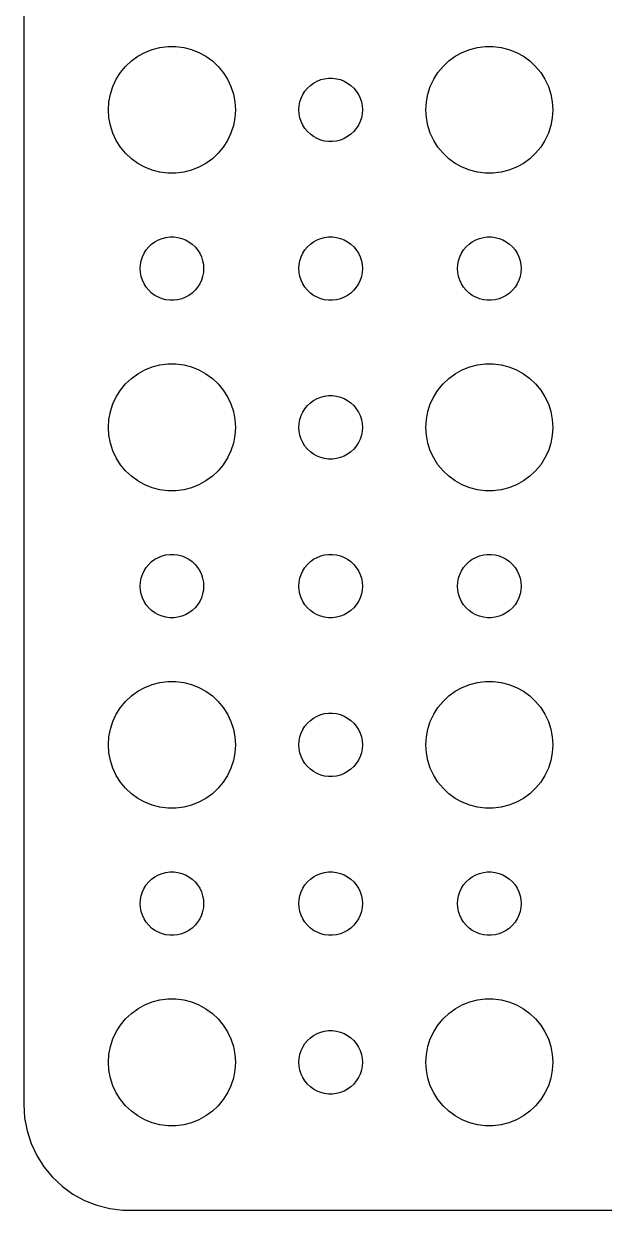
# Model space of a CAD drawing. Header units: metres. Extents: x -120 to 120, y -112 to 112.
# Drawn here: x -119.5 to -92.1, y -112 to -55.9 of the extents above; entities that cross this region are included whole.
import ezdxf

# ---------------------------------------------------------------- set-up
doc = ezdxf.new("R2010")
doc.units = ezdxf.units.M

msp = doc.modelspace()

# ---------------------------------------------------------------- linework, layer by layer
for p, q in [((-119.5, 107), (-119.5, -107)), ((-113.777, -57.2855), (-113.427, -57.1468)), ((-113.427, -57.1468), (-113.062, -57.0531)), ((-113.062, -57.0531), (-112.688, -57.0059)), ((-112.688, -57.0059), (-112.312, -57.0059)), ((-112.312, -57.0059), (-111.938, -57.0531)), ((-111.938, -57.0531), (-111.573, -57.1468)), ((-111.573, -57.1468), (-111.223, -57.2855)), ((-98.7773, -57.2855), (-98.427, -57.1468)), ((-98.427, -57.1468), (-98.0621, -57.0531)), ((-98.0621, -57.0531), (-97.6884, -57.0059)), ((-97.6884, -57.0059), (-97.3116, -57.0059)), ((-97.3116, -57.0059), (-96.9379, -57.0531)), ((-96.9379, -57.0531), (-96.573, -57.1468)), ((-96.573, -57.1468), (-96.2227, -57.2855)), ((-114.687, -57.9464), (-114.412, -57.6885)), ((-114.412, -57.6885), (-114.107, -57.467)), ((-114.107, -57.467), (-113.777, -57.2855)), ((-111.223, -57.2855), (-110.893, -57.467)), ((-110.893, -57.467), (-110.588, -57.6885)), ((-110.588, -57.6885), (-110.313, -57.9464)), ((-99.6869, -57.9464), (-99.4123, -57.6885)), ((-99.4123, -57.6885), (-99.1075, -57.467)), ((-99.1075, -57.467), (-98.7773, -57.2855)), ((-96.2227, -57.2855), (-95.8925, -57.467)), ((-95.8925, -57.467), (-95.5877, -57.6885)), ((-95.5877, -57.6885), (-95.3131, -57.9464)), ((-115.129, -58.5547), (-114.927, -58.2366)), ((-114.927, -58.2366), (-114.687, -57.9464)), ((-110.313, -57.9464), (-110.073, -58.2366)), ((-110.073, -58.2366), (-109.871, -58.5547)), ((-100.129, -58.5547), (-99.927, -58.2366)), ((-99.927, -58.2366), (-99.6869, -57.9464)), ((-95.3131, -57.9464), (-95.073, -58.2366)), ((-95.073, -58.2366), (-94.8711, -58.5547)), ((-115.289, -58.8956), (-115.129, -58.5547)), ((-109.871, -58.5547), (-109.711, -58.8956)), ((-106.093, -58.9732), (-105.956, -58.8442)), ((-105.956, -58.8442), (-105.804, -58.7335)), ((-105.804, -58.7335), (-105.639, -58.6428)), ((-105.639, -58.6428), (-105.464, -58.5734)), ((-105.464, -58.5734), (-105.281, -58.5266)), ((-105.281, -58.5266), (-105.094, -58.503)), ((-105.094, -58.503), (-104.906, -58.503)), ((-104.906, -58.503), (-104.719, -58.5266)), ((-104.719, -58.5266), (-104.536, -58.5734)), ((-104.536, -58.5734), (-104.361, -58.6428)), ((-104.361, -58.6428), (-104.196, -58.7335)), ((-104.196, -58.7335), (-104.044, -58.8442)), ((-104.044, -58.8442), (-103.907, -58.9732)), ((-100.289, -58.8956), (-100.129, -58.5547)), ((-94.8711, -58.5547), (-94.7107, -58.8956)), ((-115.476, -59.624), (-115.406, -59.2539)), ((-115.406, -59.2539), (-115.289, -58.8956)), ((-109.711, -58.8956), (-109.594, -59.2539)), ((-109.594, -59.2539), (-109.524, -59.624)), ((-106.395, -59.4478), (-106.314, -59.2774)), ((-106.314, -59.2774), (-106.214, -59.1183)), ((-106.214, -59.1183), (-106.093, -58.9732)), ((-103.907, -58.9732), (-103.786, -59.1183)), ((-103.786, -59.1183), (-103.686, -59.2774)), ((-103.686, -59.2774), (-103.605, -59.4478)), ((-100.476, -59.624), (-100.406, -59.2539)), ((-100.406, -59.2539), (-100.289, -58.8956)), ((-94.7107, -58.8956), (-94.5943, -59.2539)), ((-94.5943, -59.2539), (-94.5237, -59.624)), ((-115.5, -60), (-115.476, -59.624)), ((-109.524, -59.624), (-109.5, -60)), ((-106.5, -60), (-106.488, -59.812)), ((-106.488, -59.812), (-106.453, -59.627)), ((-106.453, -59.627), (-106.395, -59.4478)), ((-103.605, -59.4478), (-103.547, -59.627)), ((-103.547, -59.627), (-103.512, -59.812)), ((-103.512, -59.812), (-103.5, -60)), ((-100.5, -60), (-100.476, -59.624)), ((-94.5237, -59.624), (-94.5, -60)), ((-115.476, -60.376), (-115.5, -60)), ((-115.406, -60.7461), (-115.476, -60.376)), ((-109.524, -60.376), (-109.594, -60.7461)), ((-109.5, -60), (-109.524, -60.376)), ((-106.488, -60.188), (-106.5, -60)), ((-106.453, -60.373), (-106.488, -60.188)), ((-106.395, -60.5522), (-106.453, -60.373)), ((-103.547, -60.373), (-103.605, -60.5522)), ((-103.512, -60.188), (-103.547, -60.373)), ((-103.5, -60), (-103.512, -60.188)), ((-100.476, -60.376), (-100.5, -60)), ((-100.406, -60.7461), (-100.476, -60.376)), ((-94.5237, -60.376), (-94.5943, -60.7461)), ((-94.5, -60), (-94.5237, -60.376)), ((-115.289, -61.1044), (-115.406, -60.7461)), ((-109.594, -60.7461), (-109.711, -61.1044)), ((-106.314, -60.7226), (-106.395, -60.5522)), ((-106.214, -60.8817), (-106.314, -60.7226)), ((-106.093, -61.0268), (-106.214, -60.8817)), ((-105.956, -61.1558), (-106.093, -61.0268)), ((-103.907, -61.0268), (-104.044, -61.1558)), ((-103.786, -60.8817), (-103.907, -61.0268)), ((-103.686, -60.7226), (-103.786, -60.8817)), ((-103.605, -60.5522), (-103.686, -60.7226)), ((-100.289, -61.1044), (-100.406, -60.7461)), ((-94.5943, -60.7461), (-94.7107, -61.1044)), ((-115.129, -61.4453), (-115.289, -61.1044)), ((-114.927, -61.7634), (-115.129, -61.4453)), ((-109.871, -61.4453), (-110.073, -61.7634)), ((-109.711, -61.1044), (-109.871, -61.4453)), ((-105.804, -61.2665), (-105.956, -61.1558)), ((-105.639, -61.3572), (-105.804, -61.2665)), ((-105.464, -61.4266), (-105.639, -61.3572)), ((-105.281, -61.4734), (-105.464, -61.4266)), ((-105.094, -61.497), (-105.281, -61.4734)), ((-104.906, -61.497), (-105.094, -61.497)), ((-104.719, -61.4734), (-104.906, -61.497)), ((-104.536, -61.4266), (-104.719, -61.4734)), ((-104.361, -61.3572), (-104.536, -61.4266)), ((-104.196, -61.2665), (-104.361, -61.3572)), ((-104.044, -61.1558), (-104.196, -61.2665)), ((-100.129, -61.4453), (-100.289, -61.1044)), ((-99.927, -61.7634), (-100.129, -61.4453)), ((-94.8711, -61.4453), (-95.073, -61.7634)), ((-94.7107, -61.1044), (-94.8711, -61.4453)), ((-114.687, -62.0536), (-114.927, -61.7634)), ((-114.412, -62.3115), (-114.687, -62.0536)), ((-110.313, -62.0536), (-110.588, -62.3115)), ((-110.073, -61.7634), (-110.313, -62.0536)), ((-99.6869, -62.0536), (-99.927, -61.7634)), ((-99.4123, -62.3115), (-99.6869, -62.0536)), ((-95.3131, -62.0536), (-95.5877, -62.3115)), ((-95.073, -61.7634), (-95.3131, -62.0536)), ((-114.107, -62.533), (-114.412, -62.3115)), ((-113.777, -62.7145), (-114.107, -62.533)), ((-113.427, -62.8532), (-113.777, -62.7145)), ((-111.223, -62.7145), (-111.573, -62.8532)), ((-110.893, -62.533), (-111.223, -62.7145)), ((-110.588, -62.3115), (-110.893, -62.533)), ((-99.1075, -62.533), (-99.4123, -62.3115)), ((-98.7773, -62.7145), (-99.1075, -62.533)), ((-98.427, -62.8532), (-98.7773, -62.7145)), ((-96.2227, -62.7145), (-96.573, -62.8532)), ((-95.8925, -62.533), (-96.2227, -62.7145)), ((-95.5877, -62.3115), (-95.8925, -62.533)), ((-113.062, -62.9469), (-113.427, -62.8532)), ((-112.688, -62.9941), (-113.062, -62.9469)), ((-112.312, -62.9941), (-112.688, -62.9941)), ((-111.938, -62.9469), (-112.312, -62.9941)), ((-111.573, -62.8532), (-111.938, -62.9469)), ((-98.0621, -62.9469), (-98.427, -62.8532)), ((-97.6884, -62.9941), (-98.0621, -62.9469)), ((-97.3116, -62.9941), (-97.6884, -62.9941)), ((-96.9379, -62.9469), (-97.3116, -62.9941)), ((-96.573, -62.8532), (-96.9379, -62.9469)), ((-113.304, -66.2335), (-113.139, -66.1428)), ((-113.139, -66.1428), (-112.964, -66.0734)), ((-112.964, -66.0734), (-112.781, -66.0266)), ((-112.781, -66.0266), (-112.594, -66.003)), ((-112.594, -66.003), (-112.406, -66.003)), ((-112.406, -66.003), (-112.219, -66.0266)), ((-112.219, -66.0266), (-112.036, -66.0734)), ((-112.036, -66.0734), (-111.861, -66.1428)), ((-111.861, -66.1428), (-111.696, -66.2335)), ((-105.804, -66.2335), (-105.639, -66.1428)), ((-105.639, -66.1428), (-105.464, -66.0734)), ((-105.464, -66.0734), (-105.281, -66.0266)), ((-105.281, -66.0266), (-105.094, -66.003)), ((-105.094, -66.003), (-104.906, -66.003)), ((-104.906, -66.003), (-104.719, -66.0266)), ((-104.719, -66.0266), (-104.536, -66.0734)), ((-104.536, -66.0734), (-104.361, -66.1428)), ((-104.361, -66.1428), (-104.196, -66.2335)), ((-98.3037, -66.2335), (-98.1387, -66.1428)), ((-98.1387, -66.1428), (-97.9635, -66.0734)), ((-97.9635, -66.0734), (-97.7811, -66.0266)), ((-97.7811, -66.0266), (-97.5942, -66.003)), ((-97.5942, -66.003), (-97.4058, -66.003)), ((-97.4058, -66.003), (-97.2189, -66.0266)), ((-97.2189, -66.0266), (-97.0365, -66.0734)), ((-97.0365, -66.0734), (-96.8613, -66.1428)), ((-96.8613, -66.1428), (-96.6963, -66.2335)), ((-113.814, -66.7774), (-113.714, -66.6183)), ((-113.714, -66.6183), (-113.593, -66.4732)), ((-113.593, -66.4732), (-113.456, -66.3442)), ((-113.456, -66.3442), (-113.304, -66.2335)), ((-111.696, -66.2335), (-111.544, -66.3442)), ((-111.544, -66.3442), (-111.407, -66.4732)), ((-111.407, -66.4732), (-111.286, -66.6183)), ((-111.286, -66.6183), (-111.186, -66.7774)), ((-106.314, -66.7774), (-106.214, -66.6183)), ((-106.214, -66.6183), (-106.093, -66.4732)), ((-106.093, -66.4732), (-105.956, -66.3442)), ((-105.956, -66.3442), (-105.804, -66.2335)), ((-104.196, -66.2335), (-104.044, -66.3442)), ((-104.044, -66.3442), (-103.907, -66.4732)), ((-103.907, -66.4732), (-103.786, -66.6183)), ((-103.786, -66.6183), (-103.686, -66.7774)), ((-98.8145, -66.7774), (-98.7135, -66.6183)), ((-98.7135, -66.6183), (-98.5934, -66.4732)), ((-98.5934, -66.4732), (-98.4561, -66.3442)), ((-98.4561, -66.3442), (-98.3037, -66.2335)), ((-96.6963, -66.2335), (-96.5439, -66.3442)), ((-96.5439, -66.3442), (-96.4065, -66.4732)), ((-96.4065, -66.4732), (-96.2865, -66.6183)), ((-96.2865, -66.6183), (-96.1855, -66.7774)), ((-113.988, -67.312), (-113.953, -67.127)), ((-113.953, -67.127), (-113.895, -66.9478)), ((-113.895, -66.9478), (-113.814, -66.7774)), ((-111.186, -66.7774), (-111.105, -66.9478)), ((-111.105, -66.9478), (-111.047, -67.127)), ((-111.047, -67.127), (-111.012, -67.312)), ((-106.488, -67.312), (-106.453, -67.127)), ((-106.453, -67.127), (-106.395, -66.9478)), ((-106.395, -66.9478), (-106.314, -66.7774)), ((-103.686, -66.7774), (-103.605, -66.9478)), ((-103.605, -66.9478), (-103.547, -67.127)), ((-103.547, -67.127), (-103.512, -67.312)), ((-98.9882, -67.312), (-98.9529, -67.127)), ((-98.9529, -67.127), (-98.8947, -66.9478)), ((-98.8947, -66.9478), (-98.8145, -66.7774)), ((-96.1855, -66.7774), (-96.1053, -66.9478)), ((-96.1053, -66.9478), (-96.0471, -67.127)), ((-96.0471, -67.127), (-96.0118, -67.312)), ((-114, -67.5), (-113.988, -67.312)), ((-113.988, -67.688), (-114, -67.5)), ((-113.953, -67.873), (-113.988, -67.688)), ((-111.012, -67.688), (-111.047, -67.873)), ((-111.012, -67.312), (-111, -67.5)), ((-111, -67.5), (-111.012, -67.688)), ((-106.5, -67.5), (-106.488, -67.312)), ((-106.488, -67.688), (-106.5, -67.5)), ((-106.453, -67.873), (-106.488, -67.688)), ((-103.512, -67.688), (-103.547, -67.873)), ((-103.512, -67.312), (-103.5, -67.5)), ((-103.5, -67.5), (-103.512, -67.688)), ((-99, -67.5), (-98.9882, -67.312)), ((-98.9882, -67.688), (-99, -67.5)), ((-98.9529, -67.873), (-98.9882, -67.688)), ((-96.0118, -67.688), (-96.0471, -67.873)), ((-96.0118, -67.312), (-96, -67.5)), ((-96, -67.5), (-96.0118, -67.688)), ((-113.895, -68.0522), (-113.953, -67.873)), ((-113.814, -68.2226), (-113.895, -68.0522)), ((-113.714, -68.3817), (-113.814, -68.2226)), ((-113.593, -68.5268), (-113.714, -68.3817)), ((-111.286, -68.3817), (-111.407, -68.5268)), ((-111.186, -68.2226), (-111.286, -68.3817)), ((-111.105, -68.0522), (-111.186, -68.2226)), ((-111.047, -67.873), (-111.105, -68.0522)), ((-106.395, -68.0522), (-106.453, -67.873)), ((-106.314, -68.2226), (-106.395, -68.0522)), ((-106.214, -68.3817), (-106.314, -68.2226)), ((-106.093, -68.5268), (-106.214, -68.3817)), ((-103.786, -68.3817), (-103.907, -68.5268)), ((-103.686, -68.2226), (-103.786, -68.3817)), ((-103.605, -68.0522), (-103.686, -68.2226)), ((-103.547, -67.873), (-103.605, -68.0522)), ((-98.8947, -68.0522), (-98.9529, -67.873)), ((-98.8145, -68.2226), (-98.8947, -68.0522)), ((-98.7135, -68.3817), (-98.8145, -68.2226)), ((-98.5934, -68.5268), (-98.7135, -68.3817)), ((-96.2865, -68.3817), (-96.4065, -68.5268)), ((-96.1855, -68.2226), (-96.2865, -68.3817)), ((-96.1053, -68.0522), (-96.1855, -68.2226)), ((-96.0471, -67.873), (-96.1053, -68.0522)), ((-113.456, -68.6558), (-113.593, -68.5268)), ((-113.304, -68.7665), (-113.456, -68.6558)), ((-113.139, -68.8572), (-113.304, -68.7665)), ((-112.964, -68.9266), (-113.139, -68.8572)), ((-112.781, -68.9734), (-112.964, -68.9266)), ((-112.036, -68.9266), (-112.219, -68.9734)), ((-111.861, -68.8572), (-112.036, -68.9266)), ((-111.696, -68.7665), (-111.861, -68.8572)), ((-111.544, -68.6558), (-111.696, -68.7665)), ((-111.407, -68.5268), (-111.544, -68.6558)), ((-105.956, -68.6558), (-106.093, -68.5268)), ((-105.804, -68.7665), (-105.956, -68.6558)), ((-105.639, -68.8572), (-105.804, -68.7665)), ((-105.464, -68.9266), (-105.639, -68.8572)), ((-105.281, -68.9734), (-105.464, -68.9266)), ((-104.536, -68.9266), (-104.719, -68.9734)), ((-104.361, -68.8572), (-104.536, -68.9266)), ((-104.196, -68.7665), (-104.361, -68.8572)), ((-104.044, -68.6558), (-104.196, -68.7665)), ((-103.907, -68.5268), (-104.044, -68.6558)), ((-98.4561, -68.6558), (-98.5934, -68.5268)), ((-98.3037, -68.7665), (-98.4561, -68.6558)), ((-98.1387, -68.8572), (-98.3037, -68.7665)), ((-97.9635, -68.9266), (-98.1387, -68.8572)), ((-97.7811, -68.9734), (-97.9635, -68.9266)), ((-97.0365, -68.9266), (-97.2189, -68.9734)), ((-96.8613, -68.8572), (-97.0365, -68.9266)), ((-96.6963, -68.7665), (-96.8613, -68.8572)), ((-96.5439, -68.6558), (-96.6963, -68.7665)), ((-96.4065, -68.5268), (-96.5439, -68.6558)), ((-112.594, -68.997), (-112.781, -68.9734)), ((-112.406, -68.997), (-112.594, -68.997)), ((-112.219, -68.9734), (-112.406, -68.997)), ((-105.094, -68.997), (-105.281, -68.9734)), ((-104.906, -68.997), (-105.094, -68.997)), ((-104.719, -68.9734), (-104.906, -68.997)), ((-97.5942, -68.997), (-97.7811, -68.9734)), ((-97.4058, -68.997), (-97.5942, -68.997)), ((-97.2189, -68.9734), (-97.4058, -68.997)), ((-114.107, -72.467), (-113.777, -72.2855)), ((-113.777, -72.2855), (-113.427, -72.1468)), ((-113.427, -72.1468), (-113.062, -72.0531)), ((-113.062, -72.0531), (-112.688, -72.0059)), ((-112.688, -72.0059), (-112.312, -72.0059)), ((-112.312, -72.0059), (-111.938, -72.0531)), ((-111.938, -72.0531), (-111.573, -72.1468)), ((-111.573, -72.1468), (-111.223, -72.2855)), ((-111.223, -72.2855), (-110.893, -72.467)), ((-99.1075, -72.467), (-98.7773, -72.2855)), ((-98.7773, -72.2855), (-98.427, -72.1468)), ((-98.427, -72.1468), (-98.0621, -72.0531)), ((-98.0621, -72.0531), (-97.6884, -72.0059)), ((-97.6884, -72.0059), (-97.3116, -72.0059)), ((-97.3116, -72.0059), (-96.9379, -72.0531)), ((-96.9379, -72.0531), (-96.573, -72.1468)), ((-96.573, -72.1468), (-96.2227, -72.2855)), ((-96.2227, -72.2855), (-95.8925, -72.467)), ((-114.687, -72.9464), (-114.412, -72.6885)), ((-114.412, -72.6885), (-114.107, -72.467)), ((-110.893, -72.467), (-110.588, -72.6885)), ((-110.588, -72.6885), (-110.313, -72.9464)), ((-99.6869, -72.9464), (-99.4123, -72.6885)), ((-99.4123, -72.6885), (-99.1075, -72.467)), ((-95.8925, -72.467), (-95.5877, -72.6885)), ((-95.5877, -72.6885), (-95.3131, -72.9464)), ((-115.129, -73.5547), (-114.927, -73.2366)), ((-114.927, -73.2366), (-114.687, -72.9464)), ((-110.313, -72.9464), (-110.073, -73.2366)), ((-110.073, -73.2366), (-109.871, -73.5547)), ((-100.129, -73.5547), (-99.927, -73.2366)), ((-99.927, -73.2366), (-99.6869, -72.9464)), ((-95.3131, -72.9464), (-95.073, -73.2366)), ((-95.073, -73.2366), (-94.8711, -73.5547)), ((-115.406, -74.2539), (-115.289, -73.8956)), ((-115.289, -73.8956), (-115.129, -73.5547)), ((-109.871, -73.5547), (-109.711, -73.8956)), ((-109.711, -73.8956), (-109.594, -74.2539)), ((-106.214, -74.1183), (-106.093, -73.9732)), ((-106.093, -73.9732), (-105.956, -73.8442)), ((-105.956, -73.8442), (-105.804, -73.7335)), ((-105.804, -73.7335), (-105.639, -73.6428)), ((-105.639, -73.6428), (-105.464, -73.5734)), ((-105.464, -73.5734), (-105.281, -73.5266)), ((-105.281, -73.5266), (-105.094, -73.503)), ((-105.094, -73.503), (-104.906, -73.503)), ((-104.906, -73.503), (-104.719, -73.5266)), ((-104.719, -73.5266), (-104.536, -73.5734)), ((-104.536, -73.5734), (-104.361, -73.6428)), ((-104.361, -73.6428), (-104.196, -73.7335)), ((-104.196, -73.7335), (-104.044, -73.8442)), ((-104.044, -73.8442), (-103.907, -73.9732)), ((-103.907, -73.9732), (-103.786, -74.1183)), ((-100.406, -74.2539), (-100.289, -73.8956)), ((-100.289, -73.8956), (-100.129, -73.5547)), ((-94.8711, -73.5547), (-94.7107, -73.8956)), ((-94.7107, -73.8956), (-94.5943, -74.2539)), ((-115.476, -74.624), (-115.406, -74.2539)), ((-109.594, -74.2539), (-109.524, -74.624)), ((-106.453, -74.627), (-106.395, -74.4478)), ((-106.395, -74.4478), (-106.314, -74.2774)), ((-106.314, -74.2774), (-106.214, -74.1183)), ((-103.786, -74.1183), (-103.686, -74.2774)), ((-103.686, -74.2774), (-103.605, -74.4478)), ((-103.605, -74.4478), (-103.547, -74.627)), ((-100.476, -74.624), (-100.406, -74.2539)), ((-94.5943, -74.2539), (-94.5237, -74.624)), ((-115.5, -75), (-115.476, -74.624)), ((-115.476, -75.376), (-115.5, -75)), ((-109.524, -74.624), (-109.5, -75)), ((-109.5, -75), (-109.524, -75.376)), ((-106.5, -75), (-106.488, -74.812)), ((-106.488, -75.188), (-106.5, -75)), ((-106.488, -74.812), (-106.453, -74.627)), ((-103.547, -74.627), (-103.512, -74.812)), ((-103.512, -74.812), (-103.5, -75)), ((-103.5, -75), (-103.512, -75.188)), ((-100.5, -75), (-100.476, -74.624)), ((-100.476, -75.376), (-100.5, -75)), ((-94.5237, -74.624), (-94.5, -75)), ((-94.5, -75), (-94.5237, -75.376)), ((-115.406, -75.7461), (-115.476, -75.376)), ((-109.524, -75.376), (-109.594, -75.7461)), ((-106.453, -75.373), (-106.488, -75.188)), ((-106.395, -75.5522), (-106.453, -75.373)), ((-106.314, -75.7226), (-106.395, -75.5522)), ((-103.605, -75.5522), (-103.686, -75.7226)), ((-103.547, -75.373), (-103.605, -75.5522)), ((-103.512, -75.188), (-103.547, -75.373)), ((-100.406, -75.7461), (-100.476, -75.376)), ((-94.5237, -75.376), (-94.5943, -75.7461)), ((-115.289, -76.1044), (-115.406, -75.7461)), ((-115.129, -76.4453), (-115.289, -76.1044)), ((-109.711, -76.1044), (-109.871, -76.4453)), ((-109.594, -75.7461), (-109.711, -76.1044)), ((-106.214, -75.8817), (-106.314, -75.7226)), ((-106.093, -76.0268), (-106.214, -75.8817)), ((-105.956, -76.1558), (-106.093, -76.0268)), ((-105.804, -76.2665), (-105.956, -76.1558)), ((-104.044, -76.1558), (-104.196, -76.2665)), ((-103.907, -76.0268), (-104.044, -76.1558)), ((-103.786, -75.8817), (-103.907, -76.0268)), ((-103.686, -75.7226), (-103.786, -75.8817)), ((-100.289, -76.1044), (-100.406, -75.7461)), ((-100.129, -76.4453), (-100.289, -76.1044)), ((-94.7107, -76.1044), (-94.8711, -76.4453)), ((-94.5943, -75.7461), (-94.7107, -76.1044)), ((-114.927, -76.7634), (-115.129, -76.4453)), ((-114.687, -77.0536), (-114.927, -76.7634)), ((-110.073, -76.7634), (-110.313, -77.0536)), ((-109.871, -76.4453), (-110.073, -76.7634)), ((-105.639, -76.3572), (-105.804, -76.2665)), ((-105.464, -76.4266), (-105.639, -76.3572)), ((-105.281, -76.4734), (-105.464, -76.4266)), ((-105.094, -76.497), (-105.281, -76.4734)), ((-104.906, -76.497), (-105.094, -76.497)), ((-104.719, -76.4734), (-104.906, -76.497)), ((-104.536, -76.4266), (-104.719, -76.4734)), ((-104.361, -76.3572), (-104.536, -76.4266)), ((-104.196, -76.2665), (-104.361, -76.3572)), ((-99.927, -76.7634), (-100.129, -76.4453)), ((-99.6869, -77.0536), (-99.927, -76.7634)), ((-95.073, -76.7634), (-95.3131, -77.0536)), ((-94.8711, -76.4453), (-95.073, -76.7634)), ((-114.412, -77.3115), (-114.687, -77.0536)), ((-114.107, -77.533), (-114.412, -77.3115)), ((-110.588, -77.3115), (-110.893, -77.533)), ((-110.313, -77.0536), (-110.588, -77.3115)), ((-99.4123, -77.3115), (-99.6869, -77.0536)), ((-99.1075, -77.533), (-99.4123, -77.3115)), ((-95.5877, -77.3115), (-95.8925, -77.533)), ((-95.3131, -77.0536), (-95.5877, -77.3115)), ((-113.777, -77.7145), (-114.107, -77.533)), ((-113.427, -77.8532), (-113.777, -77.7145)), ((-113.062, -77.9469), (-113.427, -77.8532)), ((-111.573, -77.8532), (-111.938, -77.9469)), ((-111.223, -77.7145), (-111.573, -77.8532)), ((-110.893, -77.533), (-111.223, -77.7145)), ((-98.7773, -77.7145), (-99.1075, -77.533)), ((-98.427, -77.8532), (-98.7773, -77.7145)), ((-98.0621, -77.9469), (-98.427, -77.8532)), ((-96.573, -77.8532), (-96.9379, -77.9469)), ((-96.2227, -77.7145), (-96.573, -77.8532)), ((-95.8925, -77.533), (-96.2227, -77.7145)), ((-112.688, -77.9941), (-113.062, -77.9469)), ((-112.312, -77.9941), (-112.688, -77.9941)), ((-111.938, -77.9469), (-112.312, -77.9941)), ((-97.6884, -77.9941), (-98.0621, -77.9469)), ((-97.3116, -77.9941), (-97.6884, -77.9941)), ((-96.9379, -77.9469), (-97.3116, -77.9941)), ((-113.456, -81.3442), (-113.304, -81.2335)), ((-113.304, -81.2335), (-113.139, -81.1428)), ((-113.139, -81.1428), (-112.964, -81.0734)), ((-112.964, -81.0734), (-112.781, -81.0266)), ((-112.781, -81.0266), (-112.594, -81.003)), ((-112.594, -81.003), (-112.406, -81.003)), ((-112.406, -81.003), (-112.219, -81.0266)), ((-112.219, -81.0266), (-112.036, -81.0734)), ((-112.036, -81.0734), (-111.861, -81.1428)), ((-111.861, -81.1428), (-111.696, -81.2335)), ((-111.696, -81.2335), (-111.544, -81.3442)), ((-105.956, -81.3442), (-105.804, -81.2335)), ((-105.804, -81.2335), (-105.639, -81.1428)), ((-105.639, -81.1428), (-105.464, -81.0734)), ((-105.464, -81.0734), (-105.281, -81.0266)), ((-105.281, -81.0266), (-105.094, -81.003)), ((-105.094, -81.003), (-104.906, -81.003)), ((-104.906, -81.003), (-104.719, -81.0266)), ((-104.719, -81.0266), (-104.536, -81.0734)), ((-104.536, -81.0734), (-104.361, -81.1428)), ((-104.361, -81.1428), (-104.196, -81.2335)), ((-104.196, -81.2335), (-104.044, -81.3442)), ((-98.4561, -81.3442), (-98.3037, -81.2335)), ((-98.3037, -81.2335), (-98.1387, -81.1428)), ((-98.1387, -81.1428), (-97.9635, -81.0734)), ((-97.9635, -81.0734), (-97.7811, -81.0266)), ((-97.7811, -81.0266), (-97.5942, -81.003)), ((-97.5942, -81.003), (-97.4058, -81.003)), ((-97.4058, -81.003), (-97.2189, -81.0266)), ((-97.2189, -81.0266), (-97.0365, -81.0734)), ((-97.0365, -81.0734), (-96.8613, -81.1428)), ((-96.8613, -81.1428), (-96.6963, -81.2335)), ((-96.6963, -81.2335), (-96.5439, -81.3442)), ((-113.895, -81.9478), (-113.814, -81.7774)), ((-113.814, -81.7774), (-113.714, -81.6183)), ((-113.714, -81.6183), (-113.593, -81.4732)), ((-113.593, -81.4732), (-113.456, -81.3442)), ((-111.544, -81.3442), (-111.407, -81.4732)), ((-111.407, -81.4732), (-111.286, -81.6183)), ((-111.286, -81.6183), (-111.186, -81.7774)), ((-111.186, -81.7774), (-111.105, -81.9478)), ((-106.395, -81.9478), (-106.314, -81.7774)), ((-106.314, -81.7774), (-106.214, -81.6183)), ((-106.214, -81.6183), (-106.093, -81.4732)), ((-106.093, -81.4732), (-105.956, -81.3442)), ((-104.044, -81.3442), (-103.907, -81.4732)), ((-103.907, -81.4732), (-103.786, -81.6183)), ((-103.786, -81.6183), (-103.686, -81.7774)), ((-103.686, -81.7774), (-103.605, -81.9478)), ((-98.8947, -81.9478), (-98.8145, -81.7774)), ((-98.8145, -81.7774), (-98.7135, -81.6183)), ((-98.7135, -81.6183), (-98.5934, -81.4732)), ((-98.5934, -81.4732), (-98.4561, -81.3442)), ((-96.5439, -81.3442), (-96.4065, -81.4732)), ((-96.4065, -81.4732), (-96.2865, -81.6183)), ((-96.2865, -81.6183), (-96.1855, -81.7774)), ((-96.1855, -81.7774), (-96.1053, -81.9478)), ((-114, -82.5), (-113.988, -82.312)), ((-113.988, -82.312), (-113.953, -82.127)), ((-113.953, -82.127), (-113.895, -81.9478)), ((-111.105, -81.9478), (-111.047, -82.127)), ((-111.047, -82.127), (-111.012, -82.312)), ((-111.012, -82.312), (-111, -82.5)), ((-106.5, -82.5), (-106.488, -82.312)), ((-106.488, -82.312), (-106.453, -82.127)), ((-106.453, -82.127), (-106.395, -81.9478)), ((-103.605, -81.9478), (-103.547, -82.127)), ((-103.547, -82.127), (-103.512, -82.312)), ((-103.512, -82.312), (-103.5, -82.5)), ((-99, -82.5), (-98.9882, -82.312)), ((-98.9882, -82.312), (-98.9529, -82.127)), ((-98.9529, -82.127), (-98.8947, -81.9478)), ((-96.1053, -81.9478), (-96.0471, -82.127)), ((-96.0471, -82.127), (-96.0118, -82.312)), ((-96.0118, -82.312), (-96, -82.5)), ((-113.988, -82.688), (-114, -82.5)), ((-113.953, -82.873), (-113.988, -82.688)), ((-113.895, -83.0522), (-113.953, -82.873)), ((-111.047, -82.873), (-111.105, -83.0522)), ((-111.012, -82.688), (-111.047, -82.873)), ((-111, -82.5), (-111.012, -82.688)), ((-106.488, -82.688), (-106.5, -82.5)), ((-106.453, -82.873), (-106.488, -82.688)), ((-106.395, -83.0522), (-106.453, -82.873)), ((-103.547, -82.873), (-103.605, -83.0522)), ((-103.512, -82.688), (-103.547, -82.873)), ((-103.5, -82.5), (-103.512, -82.688)), ((-98.9882, -82.688), (-99, -82.5)), ((-98.9529, -82.873), (-98.9882, -82.688)), ((-98.8947, -83.0522), (-98.9529, -82.873)), ((-96.0471, -82.873), (-96.1053, -83.0522)), ((-96.0118, -82.688), (-96.0471, -82.873)), ((-96, -82.5), (-96.0118, -82.688)), ((-113.814, -83.2226), (-113.895, -83.0522)), ((-113.714, -83.3817), (-113.814, -83.2226)), ((-113.593, -83.5268), (-113.714, -83.3817)), ((-113.456, -83.6558), (-113.593, -83.5268)), ((-111.407, -83.5268), (-111.544, -83.6558)), ((-111.286, -83.3817), (-111.407, -83.5268)), ((-111.186, -83.2226), (-111.286, -83.3817)), ((-111.105, -83.0522), (-111.186, -83.2226)), ((-106.314, -83.2226), (-106.395, -83.0522)), ((-106.214, -83.3817), (-106.314, -83.2226)), ((-106.093, -83.5268), (-106.214, -83.3817)), ((-105.956, -83.6558), (-106.093, -83.5268)), ((-103.907, -83.5268), (-104.044, -83.6558)), ((-103.786, -83.3817), (-103.907, -83.5268)), ((-103.686, -83.2226), (-103.786, -83.3817)), ((-103.605, -83.0522), (-103.686, -83.2226)), ((-98.8145, -83.2226), (-98.8947, -83.0522)), ((-98.7135, -83.3817), (-98.8145, -83.2226)), ((-98.5934, -83.5268), (-98.7135, -83.3817)), ((-98.4561, -83.6558), (-98.5934, -83.5268)), ((-96.4065, -83.5268), (-96.5439, -83.6558)), ((-96.2865, -83.3817), (-96.4065, -83.5268)), ((-96.1855, -83.2226), (-96.2865, -83.3817)), ((-96.1053, -83.0522), (-96.1855, -83.2226)), ((-113.304, -83.7665), (-113.456, -83.6558)), ((-113.139, -83.8572), (-113.304, -83.7665)), ((-112.964, -83.9266), (-113.139, -83.8572)), ((-112.781, -83.9734), (-112.964, -83.9266)), ((-112.594, -83.997), (-112.781, -83.9734)), ((-112.406, -83.997), (-112.594, -83.997)), ((-112.219, -83.9734), (-112.406, -83.997)), ((-112.036, -83.9266), (-112.219, -83.9734)), ((-111.861, -83.8572), (-112.036, -83.9266)), ((-111.696, -83.7665), (-111.861, -83.8572)), ((-111.544, -83.6558), (-111.696, -83.7665)), ((-105.804, -83.7665), (-105.956, -83.6558)), ((-105.639, -83.8572), (-105.804, -83.7665)), ((-105.464, -83.9266), (-105.639, -83.8572)), ((-105.281, -83.9734), (-105.464, -83.9266)), ((-105.094, -83.997), (-105.281, -83.9734)), ((-104.906, -83.997), (-105.094, -83.997)), ((-104.719, -83.9734), (-104.906, -83.997)), ((-104.536, -83.9266), (-104.719, -83.9734)), ((-104.361, -83.8572), (-104.536, -83.9266)), ((-104.196, -83.7665), (-104.361, -83.8572)), ((-104.044, -83.6558), (-104.196, -83.7665)), ((-98.3037, -83.7665), (-98.4561, -83.6558)), ((-98.1387, -83.8572), (-98.3037, -83.7665)), ((-97.9635, -83.9266), (-98.1387, -83.8572)), ((-97.7811, -83.9734), (-97.9635, -83.9266)), ((-97.5942, -83.997), (-97.7811, -83.9734)), ((-97.4058, -83.997), (-97.5942, -83.997)), ((-97.2189, -83.9734), (-97.4058, -83.997)), ((-97.0365, -83.9266), (-97.2189, -83.9734)), ((-96.8613, -83.8572), (-97.0365, -83.9266)), ((-96.6963, -83.7665), (-96.8613, -83.8572)), ((-96.5439, -83.6558), (-96.6963, -83.7665)), ((-114.107, -87.467), (-113.777, -87.2855)), ((-113.777, -87.2855), (-113.427, -87.1468)), ((-113.427, -87.1468), (-113.062, -87.0531)), ((-113.062, -87.0531), (-112.688, -87.0059)), ((-112.688, -87.0059), (-112.312, -87.0059)), ((-112.312, -87.0059), (-111.938, -87.0531)), ((-111.938, -87.0531), (-111.573, -87.1468)), ((-111.573, -87.1468), (-111.223, -87.2855)), ((-111.223, -87.2855), (-110.893, -87.467)), ((-99.1075, -87.467), (-98.7773, -87.2855)), ((-98.7773, -87.2855), (-98.427, -87.1468)), ((-98.427, -87.1468), (-98.0621, -87.0531)), ((-98.0621, -87.0531), (-97.6884, -87.0059)), ((-97.6884, -87.0059), (-97.3116, -87.0059)), ((-97.3116, -87.0059), (-96.9379, -87.0531)), ((-96.9379, -87.0531), (-96.573, -87.1468)), ((-96.573, -87.1468), (-96.2227, -87.2855)), ((-96.2227, -87.2855), (-95.8925, -87.467)), ((-114.927, -88.2366), (-114.687, -87.9464)), ((-114.687, -87.9464), (-114.412, -87.6885)), ((-114.412, -87.6885), (-114.107, -87.467)), ((-110.893, -87.467), (-110.588, -87.6885)), ((-110.588, -87.6885), (-110.313, -87.9464)), ((-110.313, -87.9464), (-110.073, -88.2366)), ((-99.927, -88.2366), (-99.6869, -87.9464)), ((-99.6869, -87.9464), (-99.4123, -87.6885)), ((-99.4123, -87.6885), (-99.1075, -87.467)), ((-95.8925, -87.467), (-95.5877, -87.6885)), ((-95.5877, -87.6885), (-95.3131, -87.9464)), ((-95.3131, -87.9464), (-95.073, -88.2366)), ((-115.289, -88.8956), (-115.129, -88.5547)), ((-115.129, -88.5547), (-114.927, -88.2366)), ((-110.073, -88.2366), (-109.871, -88.5547)), ((-109.871, -88.5547), (-109.711, -88.8956)), ((-105.464, -88.5734), (-105.281, -88.5266)), ((-105.281, -88.5266), (-105.094, -88.503)), ((-105.094, -88.503), (-104.906, -88.503)), ((-104.906, -88.503), (-104.719, -88.5266)), ((-104.719, -88.5266), (-104.536, -88.5734)), ((-100.289, -88.8956), (-100.129, -88.5547)), ((-100.129, -88.5547), (-99.927, -88.2366)), ((-95.073, -88.2366), (-94.8711, -88.5547)), ((-94.8711, -88.5547), (-94.7107, -88.8956)), ((-115.406, -89.2539), (-115.289, -88.8956)), ((-109.711, -88.8956), (-109.594, -89.2539)), ((-106.314, -89.2774), (-106.214, -89.1183)), ((-106.214, -89.1183), (-106.093, -88.9732)), ((-106.093, -88.9732), (-105.956, -88.8442)), ((-105.956, -88.8442), (-105.804, -88.7335)), ((-105.804, -88.7335), (-105.639, -88.6428)), ((-105.639, -88.6428), (-105.464, -88.5734)), ((-104.536, -88.5734), (-104.361, -88.6428)), ((-104.361, -88.6428), (-104.196, -88.7335)), ((-104.196, -88.7335), (-104.044, -88.8442)), ((-104.044, -88.8442), (-103.907, -88.9732)), ((-103.907, -88.9732), (-103.786, -89.1183)), ((-103.786, -89.1183), (-103.686, -89.2774)), ((-100.406, -89.2539), (-100.289, -88.8956)), ((-94.7107, -88.8956), (-94.5943, -89.2539)), ((-115.5, -90), (-115.476, -89.624)), ((-115.476, -89.624), (-115.406, -89.2539)), ((-109.594, -89.2539), (-109.524, -89.624)), ((-109.524, -89.624), (-109.5, -90)), ((-106.488, -89.812), (-106.453, -89.627)), ((-106.453, -89.627), (-106.395, -89.4478)), ((-106.395, -89.4478), (-106.314, -89.2774)), ((-103.686, -89.2774), (-103.605, -89.4478)), ((-103.605, -89.4478), (-103.547, -89.627)), ((-103.547, -89.627), (-103.512, -89.812)), ((-100.5, -90), (-100.476, -89.624)), ((-100.476, -89.624), (-100.406, -89.2539)), ((-94.5943, -89.2539), (-94.5237, -89.624)), ((-94.5237, -89.624), (-94.5, -90)), ((-115.476, -90.376), (-115.5, -90)), ((-109.5, -90), (-109.524, -90.376)), ((-106.5, -90), (-106.488, -89.812)), ((-106.488, -90.188), (-106.5, -90)), ((-106.453, -90.373), (-106.488, -90.188)), ((-103.512, -90.188), (-103.547, -90.373)), ((-103.512, -89.812), (-103.5, -90)), ((-103.5, -90), (-103.512, -90.188)), ((-100.476, -90.376), (-100.5, -90)), ((-94.5, -90), (-94.5237, -90.376)), ((-115.406, -90.7461), (-115.476, -90.376)), ((-115.289, -91.1044), (-115.406, -90.7461)), ((-109.594, -90.7461), (-109.711, -91.1044)), ((-109.524, -90.376), (-109.594, -90.7461)), ((-106.395, -90.5522), (-106.453, -90.373)), ((-106.314, -90.7226), (-106.395, -90.5522)), ((-106.214, -90.8817), (-106.314, -90.7226)), ((-103.686, -90.7226), (-103.786, -90.8817)), ((-103.605, -90.5522), (-103.686, -90.7226)), ((-103.547, -90.373), (-103.605, -90.5522)), ((-100.406, -90.7461), (-100.476, -90.376)), ((-100.289, -91.1044), (-100.406, -90.7461)), ((-94.5943, -90.7461), (-94.7107, -91.1044)), ((-94.5237, -90.376), (-94.5943, -90.7461)), ((-115.129, -91.4453), (-115.289, -91.1044)), ((-109.711, -91.1044), (-109.871, -91.4453)), ((-106.093, -91.0268), (-106.214, -90.8817)), ((-105.956, -91.1558), (-106.093, -91.0268)), ((-105.804, -91.2665), (-105.956, -91.1558)), ((-105.639, -91.3572), (-105.804, -91.2665)), ((-105.464, -91.4266), (-105.639, -91.3572)), ((-104.361, -91.3572), (-104.536, -91.4266)), ((-104.196, -91.2665), (-104.361, -91.3572)), ((-104.044, -91.1558), (-104.196, -91.2665)), ((-103.907, -91.0268), (-104.044, -91.1558)), ((-103.786, -90.8817), (-103.907, -91.0268)), ((-100.129, -91.4453), (-100.289, -91.1044)), ((-94.7107, -91.1044), (-94.8711, -91.4453)), ((-114.927, -91.7634), (-115.129, -91.4453)), ((-114.687, -92.0536), (-114.927, -91.7634)), ((-110.073, -91.7634), (-110.313, -92.0536)), ((-109.871, -91.4453), (-110.073, -91.7634)), ((-105.281, -91.4734), (-105.464, -91.4266)), ((-105.094, -91.497), (-105.281, -91.4734)), ((-104.906, -91.497), (-105.094, -91.497)), ((-104.719, -91.4734), (-104.906, -91.497)), ((-104.536, -91.4266), (-104.719, -91.4734)), ((-99.927, -91.7634), (-100.129, -91.4453)), ((-99.6869, -92.0536), (-99.927, -91.7634)), ((-95.073, -91.7634), (-95.3131, -92.0536)), ((-94.8711, -91.4453), (-95.073, -91.7634)), ((-114.412, -92.3115), (-114.687, -92.0536)), ((-114.107, -92.533), (-114.412, -92.3115)), ((-110.588, -92.3115), (-110.893, -92.533)), ((-110.313, -92.0536), (-110.588, -92.3115)), ((-99.4123, -92.3115), (-99.6869, -92.0536)), ((-99.1075, -92.533), (-99.4123, -92.3115)), ((-95.5877, -92.3115), (-95.8925, -92.533)), ((-95.3131, -92.0536), (-95.5877, -92.3115)), ((-113.777, -92.7145), (-114.107, -92.533)), ((-113.427, -92.8532), (-113.777, -92.7145)), ((-113.062, -92.9469), (-113.427, -92.8532)), ((-112.688, -92.9941), (-113.062, -92.9469)), ((-112.312, -92.9941), (-112.688, -92.9941)), ((-111.938, -92.9469), (-112.312, -92.9941)), ((-111.573, -92.8532), (-111.938, -92.9469)), ((-111.223, -92.7145), (-111.573, -92.8532)), ((-110.893, -92.533), (-111.223, -92.7145)), ((-98.7773, -92.7145), (-99.1075, -92.533)), ((-98.427, -92.8532), (-98.7773, -92.7145)), ((-98.0621, -92.9469), (-98.427, -92.8532)), ((-97.6884, -92.9941), (-98.0621, -92.9469)), ((-97.3116, -92.9941), (-97.6884, -92.9941)), ((-96.9379, -92.9469), (-97.3116, -92.9941)), ((-96.573, -92.8532), (-96.9379, -92.9469)), ((-96.2227, -92.7145), (-96.573, -92.8532)), ((-95.8925, -92.533), (-96.2227, -92.7145)), ((-113.593, -96.4732), (-113.456, -96.3442)), ((-113.456, -96.3442), (-113.304, -96.2335)), ((-113.304, -96.2335), (-113.139, -96.1428)), ((-113.139, -96.1428), (-112.964, -96.0734)), ((-112.964, -96.0734), (-112.781, -96.0266)), ((-112.781, -96.0266), (-112.594, -96.003)), ((-112.594, -96.003), (-112.406, -96.003)), ((-112.406, -96.003), (-112.219, -96.0266)), ((-112.219, -96.0266), (-112.036, -96.0734)), ((-112.036, -96.0734), (-111.861, -96.1428)), ((-111.861, -96.1428), (-111.696, -96.2335)), ((-111.696, -96.2335), (-111.544, -96.3442)), ((-111.544, -96.3442), (-111.407, -96.4732)), ((-106.093, -96.4732), (-105.956, -96.3442)), ((-105.956, -96.3442), (-105.804, -96.2335)), ((-105.804, -96.2335), (-105.639, -96.1428)), ((-105.639, -96.1428), (-105.464, -96.0734)), ((-105.464, -96.0734), (-105.281, -96.0266)), ((-105.281, -96.0266), (-105.094, -96.003)), ((-105.094, -96.003), (-104.906, -96.003)), ((-104.906, -96.003), (-104.719, -96.0266)), ((-104.719, -96.0266), (-104.536, -96.0734)), ((-104.536, -96.0734), (-104.361, -96.1428)), ((-104.361, -96.1428), (-104.196, -96.2335)), ((-104.196, -96.2335), (-104.044, -96.3442)), ((-104.044, -96.3442), (-103.907, -96.4732)), ((-98.5934, -96.4732), (-98.4561, -96.3442)), ((-98.4561, -96.3442), (-98.3037, -96.2335)), ((-98.3037, -96.2335), (-98.1387, -96.1428)), ((-98.1387, -96.1428), (-97.9635, -96.0734)), ((-97.9635, -96.0734), (-97.7811, -96.0266)), ((-97.7811, -96.0266), (-97.5942, -96.003)), ((-97.5942, -96.003), (-97.4058, -96.003)), ((-97.4058, -96.003), (-97.2189, -96.0266)), ((-97.2189, -96.0266), (-97.0365, -96.0734)), ((-97.0365, -96.0734), (-96.8613, -96.1428)), ((-96.8613, -96.1428), (-96.6963, -96.2335)), ((-96.6963, -96.2335), (-96.5439, -96.3442)), ((-96.5439, -96.3442), (-96.4065, -96.4732)), ((-113.953, -97.127), (-113.895, -96.9478)), ((-113.895, -96.9478), (-113.814, -96.7774)), ((-113.814, -96.7774), (-113.714, -96.6183)), ((-113.714, -96.6183), (-113.593, -96.4732)), ((-111.407, -96.4732), (-111.286, -96.6183)), ((-111.286, -96.6183), (-111.186, -96.7774)), ((-111.186, -96.7774), (-111.105, -96.9478)), ((-111.105, -96.9478), (-111.047, -97.127)), ((-106.453, -97.127), (-106.395, -96.9478)), ((-106.395, -96.9478), (-106.314, -96.7774)), ((-106.314, -96.7774), (-106.214, -96.6183)), ((-106.214, -96.6183), (-106.093, -96.4732)), ((-103.907, -96.4732), (-103.786, -96.6183)), ((-103.786, -96.6183), (-103.686, -96.7774)), ((-103.686, -96.7774), (-103.605, -96.9478)), ((-103.605, -96.9478), (-103.547, -97.127)), ((-98.9529, -97.127), (-98.8947, -96.9478)), ((-98.8947, -96.9478), (-98.8145, -96.7774)), ((-98.8145, -96.7774), (-98.7135, -96.6183)), ((-98.7135, -96.6183), (-98.5934, -96.4732)), ((-96.4065, -96.4732), (-96.2865, -96.6183)), ((-96.2865, -96.6183), (-96.1855, -96.7774)), ((-96.1855, -96.7774), (-96.1053, -96.9478)), ((-96.1053, -96.9478), (-96.0471, -97.127)), ((-114, -97.5), (-113.988, -97.312)), ((-113.988, -97.688), (-114, -97.5)), ((-113.988, -97.312), (-113.953, -97.127)), ((-111.047, -97.127), (-111.012, -97.312)), ((-111.012, -97.312), (-111, -97.5)), ((-111, -97.5), (-111.012, -97.688)), ((-106.5, -97.5), (-106.488, -97.312)), ((-106.488, -97.688), (-106.5, -97.5)), ((-106.488, -97.312), (-106.453, -97.127)), ((-103.547, -97.127), (-103.512, -97.312)), ((-103.512, -97.312), (-103.5, -97.5)), ((-103.5, -97.5), (-103.512, -97.688)), ((-99, -97.5), (-98.9882, -97.312)), ((-98.9882, -97.688), (-99, -97.5)), ((-98.9882, -97.312), (-98.9529, -97.127)), ((-96.0471, -97.127), (-96.0118, -97.312)), ((-96.0118, -97.312), (-96, -97.5)), ((-96, -97.5), (-96.0118, -97.688)), ((-113.953, -97.873), (-113.988, -97.688)), ((-113.895, -98.0522), (-113.953, -97.873)), ((-113.814, -98.2226), (-113.895, -98.0522)), ((-111.105, -98.0522), (-111.186, -98.2226)), ((-111.047, -97.873), (-111.105, -98.0522)), ((-111.012, -97.688), (-111.047, -97.873)), ((-106.453, -97.873), (-106.488, -97.688)), ((-106.395, -98.0522), (-106.453, -97.873)), ((-106.314, -98.2226), (-106.395, -98.0522)), ((-103.605, -98.0522), (-103.686, -98.2226)), ((-103.547, -97.873), (-103.605, -98.0522)), ((-103.512, -97.688), (-103.547, -97.873)), ((-98.9529, -97.873), (-98.9882, -97.688)), ((-98.8947, -98.0522), (-98.9529, -97.873)), ((-98.8145, -98.2226), (-98.8947, -98.0522)), ((-96.1053, -98.0522), (-96.1855, -98.2226)), ((-96.0471, -97.873), (-96.1053, -98.0522)), ((-96.0118, -97.688), (-96.0471, -97.873)), ((-113.714, -98.3817), (-113.814, -98.2226)), ((-113.593, -98.5268), (-113.714, -98.3817)), ((-113.456, -98.6558), (-113.593, -98.5268)), ((-113.304, -98.7665), (-113.456, -98.6558)), ((-111.544, -98.6558), (-111.696, -98.7665)), ((-111.407, -98.5268), (-111.544, -98.6558)), ((-111.286, -98.3817), (-111.407, -98.5268)), ((-111.186, -98.2226), (-111.286, -98.3817)), ((-106.214, -98.3817), (-106.314, -98.2226)), ((-106.093, -98.5268), (-106.214, -98.3817)), ((-105.956, -98.6558), (-106.093, -98.5268)), ((-105.804, -98.7665), (-105.956, -98.6558)), ((-104.044, -98.6558), (-104.196, -98.7665)), ((-103.907, -98.5268), (-104.044, -98.6558)), ((-103.786, -98.3817), (-103.907, -98.5268)), ((-103.686, -98.2226), (-103.786, -98.3817)), ((-98.7135, -98.3817), (-98.8145, -98.2226)), ((-98.5934, -98.5268), (-98.7135, -98.3817)), ((-98.4561, -98.6558), (-98.5934, -98.5268)), ((-98.3037, -98.7665), (-98.4561, -98.6558)), ((-96.5439, -98.6558), (-96.6963, -98.7665)), ((-96.4065, -98.5268), (-96.5439, -98.6558)), ((-96.2865, -98.3817), (-96.4065, -98.5268)), ((-96.1855, -98.2226), (-96.2865, -98.3817)), ((-113.139, -98.8572), (-113.304, -98.7665)), ((-112.964, -98.9266), (-113.139, -98.8572)), ((-112.781, -98.9734), (-112.964, -98.9266)), ((-112.594, -98.997), (-112.781, -98.9734)), ((-112.406, -98.997), (-112.594, -98.997)), ((-112.219, -98.9734), (-112.406, -98.997)), ((-112.036, -98.9266), (-112.219, -98.9734)), ((-111.861, -98.8572), (-112.036, -98.9266)), ((-111.696, -98.7665), (-111.861, -98.8572)), ((-105.639, -98.8572), (-105.804, -98.7665)), ((-105.464, -98.9266), (-105.639, -98.8572)), ((-105.281, -98.9734), (-105.464, -98.9266)), ((-105.094, -98.997), (-105.281, -98.9734)), ((-104.906, -98.997), (-105.094, -98.997)), ((-104.719, -98.9734), (-104.906, -98.997)), ((-104.536, -98.9266), (-104.719, -98.9734)), ((-104.361, -98.8572), (-104.536, -98.9266)), ((-104.196, -98.7665), (-104.361, -98.8572)), ((-98.1387, -98.8572), (-98.3037, -98.7665)), ((-97.9635, -98.9266), (-98.1387, -98.8572)), ((-97.7811, -98.9734), (-97.9635, -98.9266)), ((-97.5942, -98.997), (-97.7811, -98.9734)), ((-97.4058, -98.997), (-97.5942, -98.997)), ((-97.2189, -98.9734), (-97.4058, -98.997)), ((-97.0365, -98.9266), (-97.2189, -98.9734)), ((-96.8613, -98.8572), (-97.0365, -98.9266)), ((-96.6963, -98.7665), (-96.8613, -98.8572)), ((-113.062, -102.053), (-112.688, -102.006)), ((-112.688, -102.006), (-112.312, -102.006)), ((-112.312, -102.006), (-111.938, -102.053)), ((-98.0621, -102.053), (-97.6884, -102.006)), ((-97.6884, -102.006), (-97.3116, -102.006)), ((-97.3116, -102.006), (-96.9379, -102.053)), ((-114.412, -102.688), (-114.107, -102.467)), ((-114.107, -102.467), (-113.777, -102.286)), ((-113.777, -102.286), (-113.427, -102.147)), ((-113.427, -102.147), (-113.062, -102.053)), ((-111.938, -102.053), (-111.573, -102.147)), ((-111.573, -102.147), (-111.223, -102.286)), ((-111.223, -102.286), (-110.893, -102.467)), ((-110.893, -102.467), (-110.588, -102.688)), ((-99.4123, -102.688), (-99.1075, -102.467)), ((-99.1075, -102.467), (-98.7773, -102.286)), ((-98.7773, -102.286), (-98.427, -102.147)), ((-98.427, -102.147), (-98.0621, -102.053)), ((-96.9379, -102.053), (-96.573, -102.147)), ((-96.573, -102.147), (-96.2227, -102.286)), ((-96.2227, -102.286), (-95.8925, -102.467)), ((-95.8925, -102.467), (-95.5877, -102.688)), ((-114.927, -103.237), (-114.687, -102.946)), ((-114.687, -102.946), (-114.412, -102.688)), ((-110.588, -102.688), (-110.313, -102.946)), ((-110.313, -102.946), (-110.073, -103.237)), ((-99.927, -103.237), (-99.6869, -102.946)), ((-99.6869, -102.946), (-99.4123, -102.688)), ((-95.5877, -102.688), (-95.3131, -102.946)), ((-95.3131, -102.946), (-95.073, -103.237)), ((-115.289, -103.896), (-115.129, -103.555)), ((-115.129, -103.555), (-114.927, -103.237)), ((-110.073, -103.237), (-109.871, -103.555)), ((-109.871, -103.555), (-109.711, -103.896)), ((-105.804, -103.734), (-105.639, -103.643)), ((-105.639, -103.643), (-105.464, -103.573)), ((-105.464, -103.573), (-105.281, -103.527)), ((-105.281, -103.527), (-105.094, -103.503)), ((-105.094, -103.503), (-104.906, -103.503)), ((-104.906, -103.503), (-104.719, -103.527)), ((-104.719, -103.527), (-104.536, -103.573)), ((-104.536, -103.573), (-104.361, -103.643)), ((-104.361, -103.643), (-104.196, -103.734)), ((-100.289, -103.896), (-100.129, -103.555)), ((-100.129, -103.555), (-99.927, -103.237)), ((-95.073, -103.237), (-94.8711, -103.555)), ((-94.8711, -103.555), (-94.7107, -103.896)), ((-115.476, -104.624), (-115.406, -104.254)), ((-115.406, -104.254), (-115.289, -103.896)), ((-109.711, -103.896), (-109.594, -104.254)), ((-109.594, -104.254), (-109.524, -104.624)), ((-106.314, -104.277), (-106.214, -104.118)), ((-106.214, -104.118), (-106.093, -103.973)), ((-106.093, -103.973), (-105.956, -103.844)), ((-105.956, -103.844), (-105.804, -103.734)), ((-104.196, -103.734), (-104.044, -103.844)), ((-104.044, -103.844), (-103.907, -103.973)), ((-103.907, -103.973), (-103.786, -104.118)), ((-103.786, -104.118), (-103.686, -104.277)), ((-100.476, -104.624), (-100.406, -104.254)), ((-100.406, -104.254), (-100.289, -103.896)), ((-94.7107, -103.896), (-94.5943, -104.254)), ((-94.5943, -104.254), (-94.5237, -104.624)), ((-115.5, -105), (-115.476, -104.624)), ((-109.524, -104.624), (-109.5, -105)), ((-106.5, -105), (-106.488, -104.812)), ((-106.488, -104.812), (-106.453, -104.627)), ((-106.453, -104.627), (-106.395, -104.448)), ((-106.395, -104.448), (-106.314, -104.277)), ((-103.686, -104.277), (-103.605, -104.448)), ((-103.605, -104.448), (-103.547, -104.627)), ((-103.547, -104.627), (-103.512, -104.812)), ((-103.512, -104.812), (-103.5, -105)), ((-100.5, -105), (-100.476, -104.624)), ((-94.5237, -104.624), (-94.5, -105)), ((-115.476, -105.376), (-115.5, -105)), ((-115.406, -105.746), (-115.476, -105.376)), ((-109.524, -105.376), (-109.594, -105.746)), ((-109.5, -105), (-109.524, -105.376)), ((-106.488, -105.188), (-106.5, -105)), ((-106.453, -105.373), (-106.488, -105.188)), ((-106.395, -105.552), (-106.453, -105.373)), ((-103.547, -105.373), (-103.605, -105.552)), ((-103.512, -105.188), (-103.547, -105.373)), ((-103.5, -105), (-103.512, -105.188)), ((-100.476, -105.376), (-100.5, -105)), ((-100.406, -105.746), (-100.476, -105.376)), ((-94.5237, -105.376), (-94.5943, -105.746)), ((-94.5, -105), (-94.5237, -105.376)), ((-115.289, -106.104), (-115.406, -105.746)), ((-109.594, -105.746), (-109.711, -106.104)), ((-106.314, -105.723), (-106.395, -105.552)), ((-106.214, -105.882), (-106.314, -105.723)), ((-106.093, -106.027), (-106.214, -105.882)), ((-103.786, -105.882), (-103.907, -106.027)), ((-103.686, -105.723), (-103.786, -105.882)), ((-103.605, -105.552), (-103.686, -105.723)), ((-100.289, -106.104), (-100.406, -105.746)), ((-94.5943, -105.746), (-94.7107, -106.104)), ((-115.129, -106.445), (-115.289, -106.104)), ((-114.927, -106.763), (-115.129, -106.445)), ((-109.871, -106.445), (-110.073, -106.763)), ((-109.711, -106.104), (-109.871, -106.445)), ((-105.956, -106.156), (-106.093, -106.027)), ((-105.804, -106.266), (-105.956, -106.156)), ((-105.639, -106.357), (-105.804, -106.266)), ((-105.464, -106.427), (-105.639, -106.357)), ((-105.281, -106.473), (-105.464, -106.427)), ((-105.094, -106.497), (-105.281, -106.473)), ((-104.906, -106.497), (-105.094, -106.497)), ((-104.719, -106.473), (-104.906, -106.497)), ((-104.536, -106.427), (-104.719, -106.473)), ((-104.361, -106.357), (-104.536, -106.427)), ((-104.196, -106.266), (-104.361, -106.357)), ((-104.044, -106.156), (-104.196, -106.266)), ((-103.907, -106.027), (-104.044, -106.156)), ((-100.129, -106.445), (-100.289, -106.104)), ((-99.927, -106.763), (-100.129, -106.445)), ((-94.8711, -106.445), (-95.073, -106.763)), ((-94.7107, -106.104), (-94.8711, -106.445)), ((-119.5, -107), (-119.461, -107.627)), ((-114.687, -107.054), (-114.927, -106.763)), ((-114.412, -107.312), (-114.687, -107.054)), ((-110.313, -107.054), (-110.588, -107.312)), ((-110.073, -106.763), (-110.313, -107.054)), ((-99.6869, -107.054), (-99.927, -106.763)), ((-99.4123, -107.312), (-99.6869, -107.054)), ((-95.3131, -107.054), (-95.5877, -107.312)), ((-95.073, -106.763), (-95.3131, -107.054)), ((-119.461, -107.627), (-119.343, -108.243)), ((-114.107, -107.533), (-114.412, -107.312)), ((-113.777, -107.714), (-114.107, -107.533)), ((-110.893, -107.533), (-111.223, -107.714)), ((-110.588, -107.312), (-110.893, -107.533)), ((-99.1075, -107.533), (-99.4123, -107.312)), ((-98.7773, -107.714), (-99.1075, -107.533)), ((-95.8925, -107.533), (-96.2227, -107.714)), ((-95.5877, -107.312), (-95.8925, -107.533)), ((-113.427, -107.853), (-113.777, -107.714)), ((-113.062, -107.947), (-113.427, -107.853)), ((-112.688, -107.994), (-113.062, -107.947)), ((-112.312, -107.994), (-112.688, -107.994)), ((-111.938, -107.947), (-112.312, -107.994)), ((-111.573, -107.853), (-111.938, -107.947)), ((-111.223, -107.714), (-111.573, -107.853)), ((-98.427, -107.853), (-98.7773, -107.714)), ((-98.0621, -107.947), (-98.427, -107.853)), ((-97.6884, -107.994), (-98.0621, -107.947)), ((-97.3116, -107.994), (-97.6884, -107.994)), ((-96.9379, -107.947), (-97.3116, -107.994)), ((-96.573, -107.853), (-96.9379, -107.947)), ((-96.2227, -107.714), (-96.573, -107.853)), ((-119.343, -108.243), (-119.149, -108.841)), ((-119.149, -108.841), (-118.882, -109.409)), ((-118.882, -109.409), (-118.545, -109.939)), ((-118.545, -109.939), (-118.145, -110.423)), ((-118.145, -110.423), (-117.687, -110.853)), ((-117.687, -110.853), (-117.179, -111.222)), ((-117.179, -111.222), (-116.629, -111.524)), ((-116.629, -111.524), (-116.045, -111.755)), ((-116.045, -111.755), (-115.437, -111.911)), ((-115.437, -111.911), (-114.814, -111.99)), ((-114.814, -111.99), (114.814, -111.99))]:
    msp.add_line(p, q)

doc.saveas('drawing.dxf')
